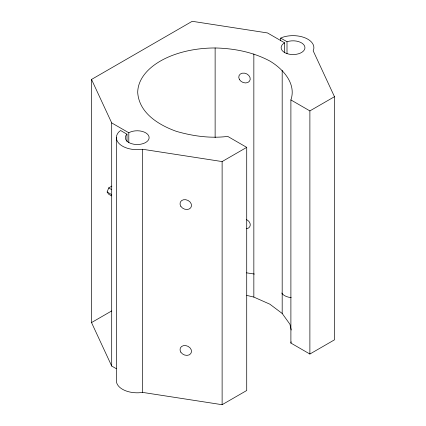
<?xml version="1.0" encoding="UTF-8"?>
<svg xmlns="http://www.w3.org/2000/svg" width="426" height="426" viewBox="0 0 426 426"><rect width="100%" height="100%" fill="white"/><g stroke="black" fill="none" stroke-linecap="round" stroke-linejoin="round"><path stroke-width="0.64" d="M280.681 40.779L280.681 38.122L282.619 37.264A20.842 12.034 0 0 1 305.73 38.138A20.842 12.034 0 0 1 313.174 50.8L334.474 96.702L334.474 339.836L309.883 354.033L290.894 343.068L290.894 99.934C296.576 83.72 282.928 68.778 269.876 61.056C253.049 52.041 234.087 48.388 215.13 47.968A77.42 44.698 0 0 0 137.71 92.666C139.206 113.199 158.898 125.106 176.423 131.373C193.037 136.155 210.487 138.572 227.729 136.405L246.718 147.369L246.718 390.504L222.122 404.7L142.619 392.399A20.842 12.034 0 0 1 116.383 380.775L116.383 137.646M290.894 343.068L291.171 341.86M111.569 195.891L108.71 194.24L107.134 191.993L108.71 187.925L111.873 186.103M246.718 147.369L222.122 161.566L142.619 149.265A20.842 12.034 0 0 1 120.691 144.968A20.842 12.034 0 0 1 119.174 131.629L120.659 130.51L126.911 134.206A11.912 6.875 0 0 0 136.187 144.494A11.912 6.875 0 0 0 148.418 135.292A11.912 6.875 0 0 0 128.801 132.779L111.697 122.906L91.526 79.438L192.227 21.3L267.512 32.946L284.616 42.824A11.912 6.875 0 0 0 288.966 54.15A11.912 6.875 0 0 0 304.904 47.084A11.912 6.875 0 0 0 287.081 41.732L280.681 38.122M290.894 99.934L309.883 110.898L334.474 96.702M116.261 368.671L111.697 366.035L91.526 322.573L111.665 310.943M246.563 272.837L254.418 274.056M246.76 295.394L253.843 297.087L269.876 304.191L282.182 313.451L289.914 324.229L291.235 330.012M108.71 187.925L111.569 189.575M107.134 191.993L111.713 194.639M309.883 110.898L309.883 354.033M287.002 41.769L287.002 53.724M284.616 42.824L284.616 52.787M282.182 70.317L282.182 313.451M253.843 53.953L253.843 297.087M222.122 161.566L222.122 404.7M215.13 47.968L215.13 137.646M142.619 149.265L142.619 392.399M128.801 132.779L128.801 142.747M126.975 134.158L126.975 141.464M111.697 122.906L111.697 366.035M91.526 79.438L91.526 322.573M291.176 297.609A11.912 6.875 0 0 1 281.756 293.029M246.468 219.63A5.953 4.697 24.9 0 1 250.254 224.784A5.953 4.697 24.9 0 1 246.468 228.767M239.518 79.673A5.953 4.697 24.9 0 0 249.482 81.217A5.953 4.697 24.9 0 0 244.497 73.15A5.953 4.697 24.9 0 0 239.518 79.673M180.784 206.227A5.953 4.697 24.9 0 0 190.747 207.771A5.953 4.697 24.9 0 0 185.763 199.703A5.953 4.697 24.9 0 0 180.784 206.227M180.784 352.11A5.953 4.697 24.9 0 0 190.747 353.649A5.953 4.697 24.9 0 0 185.763 345.587A5.953 4.697 24.9 0 0 180.784 352.11"/></g></svg>
